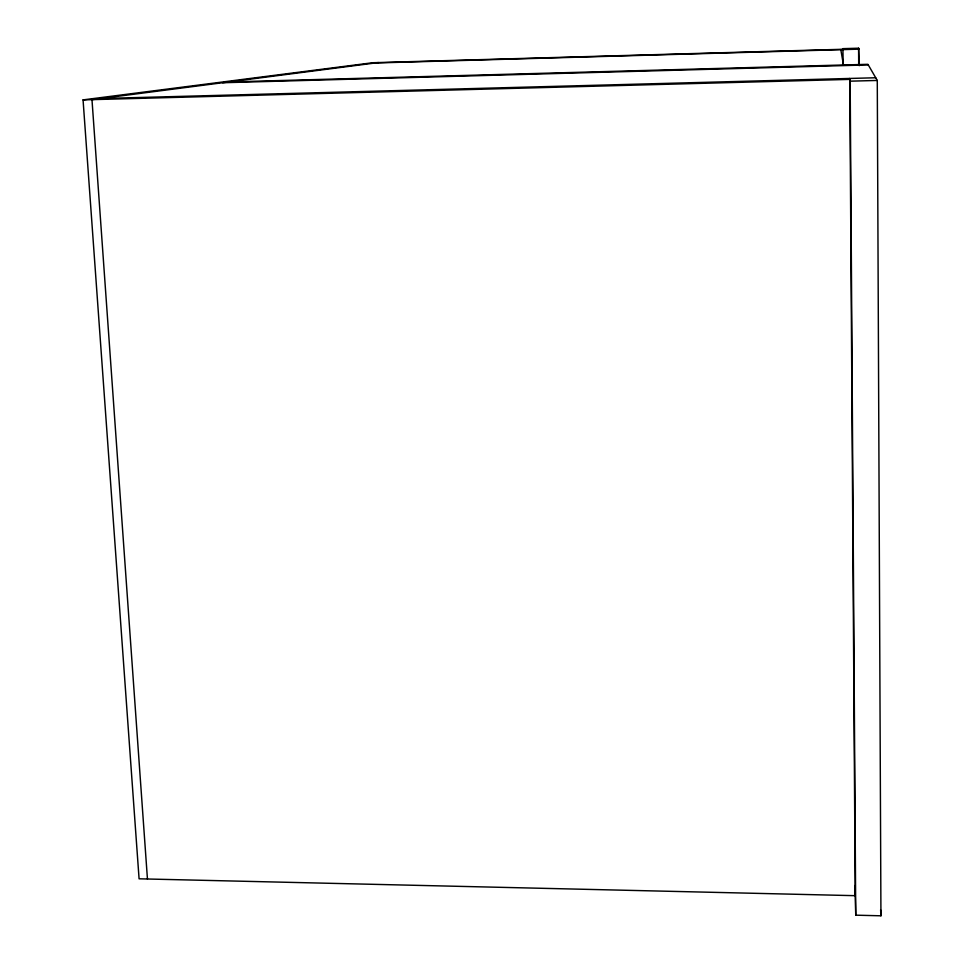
<?xml version="1.0" encoding="UTF-8"?>
<svg xmlns="http://www.w3.org/2000/svg" width="964" height="964" viewBox="0 0 964 964"><rect width="100%" height="100%" fill="white"/><g stroke="black" fill="none" stroke-linecap="round" stroke-linejoin="round"><path stroke-width="1.45" d="M378.43 62.564L91.978 99.641L147.444 879.011M83.061 99.882L849.766 79.385L855.249 895.677L139.081 878.807L83.061 99.882L372.851 62.72L843.018 49.272M859.249 65.672L858.599 48.2L842.885 48.646L843.211 64.66M375.117 62.985L859.153 49.152M228.48 81.976L867.925 64.311L877.276 80.446L880.939 915.8L855.743 915.173L854.996 885.518M222.612 82.735L868.287 64.913M100.618 98.533L875.722 77.759M849.561 78.47L850.164 81.169L877.276 80.446M840.813 49.682L843.464 64.986M880.626 909.859L880.939 915.8M858.599 48.2L858.695 64.733M850.164 81.169L855.743 915.173"/></g></svg>
